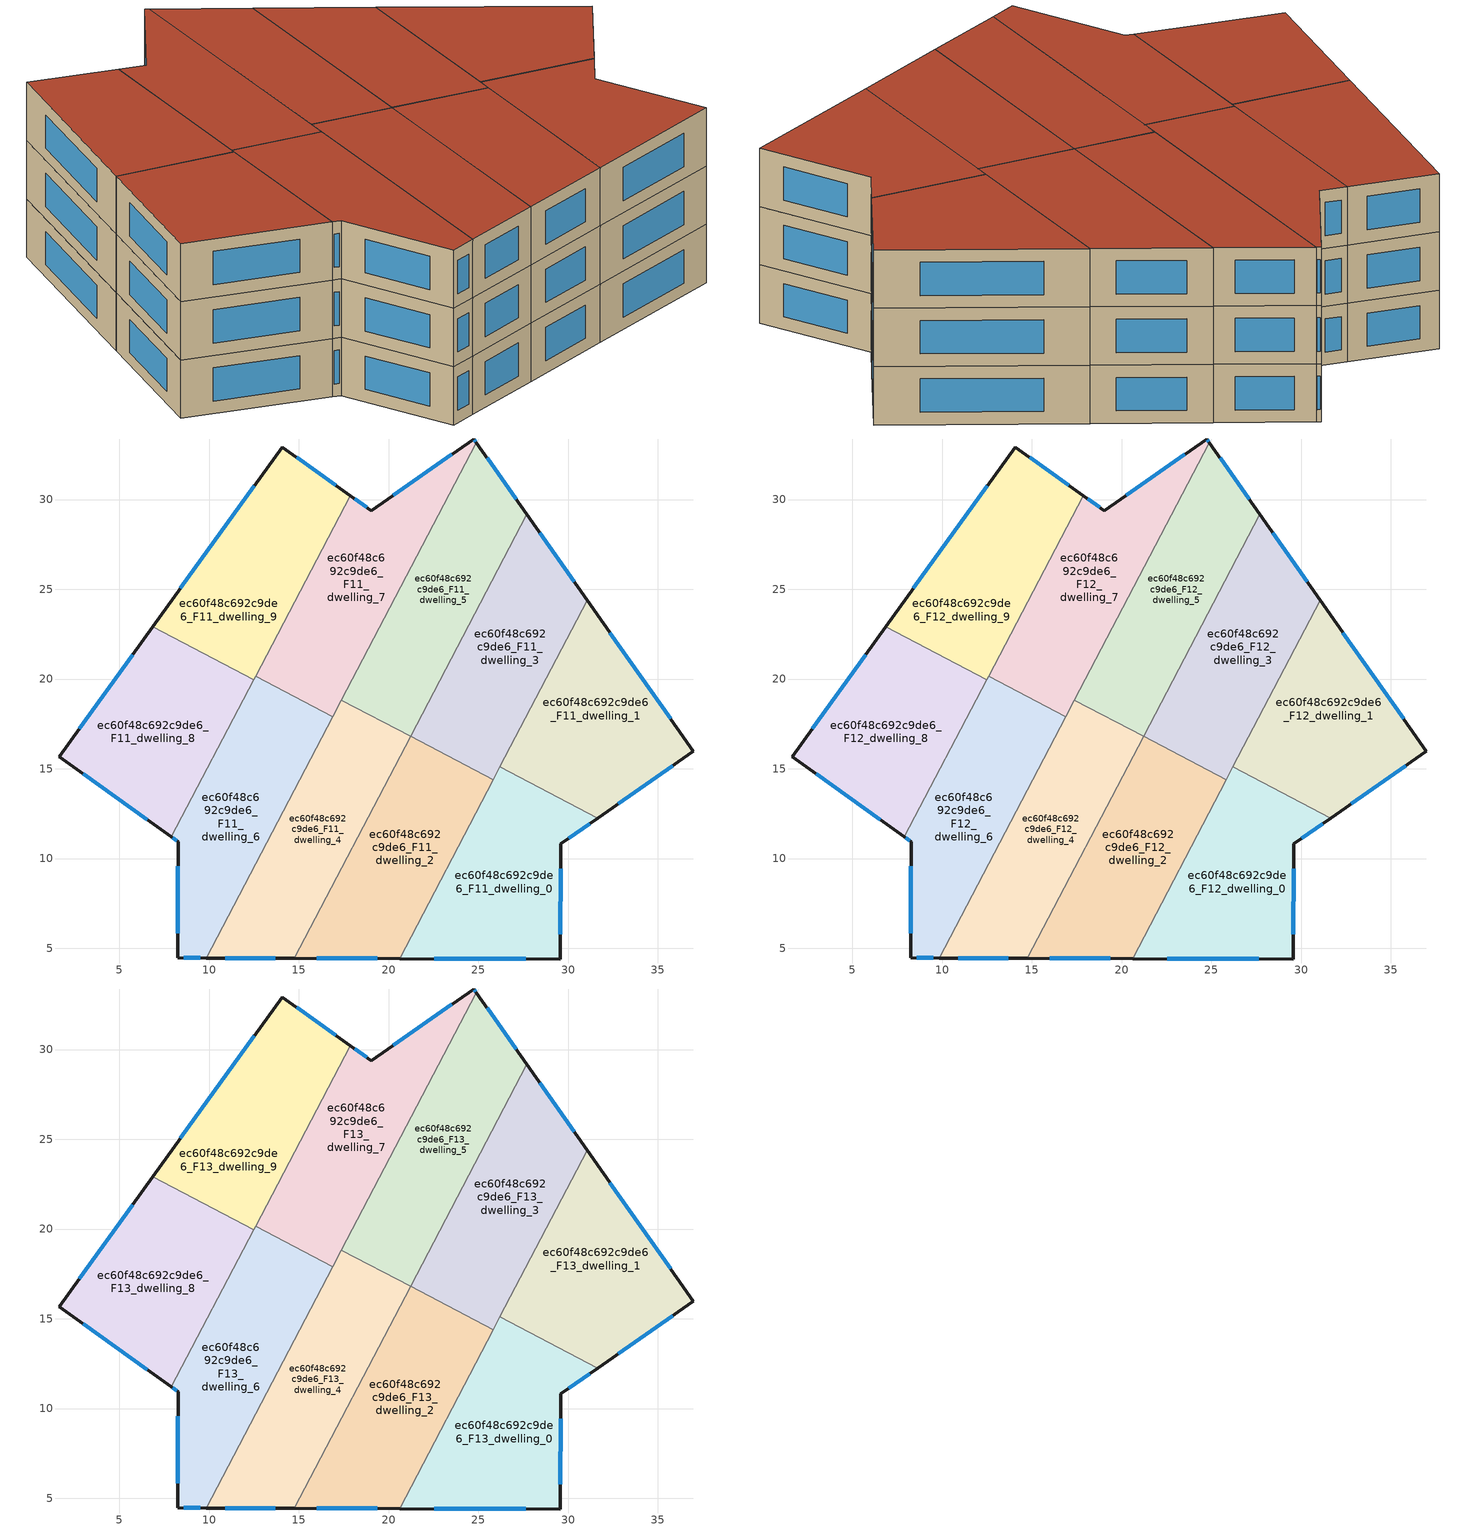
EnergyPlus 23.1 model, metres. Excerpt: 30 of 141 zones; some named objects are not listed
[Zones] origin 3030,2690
ec60f48c692c9de6_F11_dwelling_0
 floor to ec60f48c692c9de6_F10_dwelling_0 (EU_floor_Construction): 31.64,12.26 29.58,10.82 29.57,4.4 20.61,4.43 26.2,15.11 z33
 wall outside (EU_wall_Construction): 20.61,4.43 29.57,4.4 29.58,10.82 31.64,12.26 z33:36
 wall to ec60f48c692c9de6_F11_dwelling_1 (EU_wall_Construction): 31.64,12.26 26.2,15.11 z33:36
 wall to ec60f48c692c9de6_F11_dwelling_2 (EU_wall_Construction): 25.83,14.4 20.61,4.43 z33:36
 wall to ec60f48c692c9de6_F11_dwelling_3 (EU_wall_Construction): 26.2,15.1 25.83,14.4 z33:36
 window (EU_Window_Construction): 30.02,11.13 31.2,11.95 / 29.57,5.78 29.58,9.44 / 22.53,4.42 27.65,4.41 z33.64:35.36
ec60f48c692c9de6_F11_dwelling_1
 floor to ec60f48c692c9de6_F10_dwelling_1 (EU_floor_Construction): 31.06,24.39 36.98,15.98 31.64,12.26 26.2,15.11 z33
 wall outside (EU_wall_Construction): 31.64,12.26 36.98,15.98 31.06,24.39 z33:36
 wall to ec60f48c692c9de6_F11_dwelling_3 (EU_wall_Construction): 31.06,24.39 26.2,15.11 z33:36
 window (EU_Window_Construction): 35.71,17.78 32.33,22.59 / 32.79,13.05 35.84,15.18 z33.64:35.36
ec60f48c692c9de6_F11_dwelling_2
 floor to ec60f48c692c9de6_F10_dwelling_2 (EU_floor_Construction): 25.83,14.4 20.61,4.43 14.75,4.44 21.22,16.82 z33
 wall outside (EU_wall_Construction): 14.75,4.44 20.61,4.43 z33:36
 wall to ec60f48c692c9de6_F11_dwelling_3 (EU_wall_Construction): 25.83,14.4 21.22,16.82 z33:36
 wall to ec60f48c692c9de6_F11_dwelling_4 (EU_wall_Construction): 21.22,16.8 14.75,4.44 z33:36
 wall to ec60f48c692c9de6_F11_dwelling_5 (EU_wall_Construction): 21.22,16.81 21.22,16.8 z33:36
 window (EU_Window_Construction): 16,4.44 19.35,4.43 z33.64:35.36
ec60f48c692c9de6_F11_dwelling_3
 floor to ec60f48c692c9de6_F10_dwelling_3 (EU_floor_Construction): 27.7,29.17 31.06,24.39 25.83,14.4 21.22,16.82 z33
 wall outside (EU_wall_Construction): 31.06,24.39 27.7,29.17 z33:36
 wall to ec60f48c692c9de6_F11_dwelling_5 (EU_wall_Construction): 27.7,29.17 21.22,16.82 z33:36
 window (EU_Window_Construction): 30.34,25.41 28.42,28.15 z33.64:35.36
ec60f48c692c9de6_F11_dwelling_4
 floor to ec60f48c692c9de6_F10_dwelling_4 (EU_floor_Construction): 21.22,16.8 14.75,4.44 9.84,4.46 17.37,18.82 z33
 wall outside (EU_wall_Construction): 9.84,4.46 14.75,4.44 z33:36
 wall to ec60f48c692c9de6_F11_dwelling_5 (EU_wall_Construction): 21.22,16.8 17.37,18.82 z33:36
 wall to ec60f48c692c9de6_F11_dwelling_6 (EU_wall_Construction): 16.89,17.91 9.84,4.46 z33:36
 wall to ec60f48c692c9de6_F11_dwelling_7 (EU_wall_Construction): 17.37,18.82 16.89,17.91 z33:36
 window (EU_Window_Construction): 10.89,4.45 13.7,4.45 z33.64:35.36
ec60f48c692c9de6_F11_dwelling_5
 floor to ec60f48c692c9de6_F10_dwelling_5 (EU_floor_Construction): 24.88,33.17 27.7,29.17 21.22,16.8 17.37,18.82 z33
 wall outside (EU_wall_Construction): 27.7,29.17 24.88,33.17 z33:36
 wall to ec60f48c692c9de6_F11_dwelling_7 (EU_wall_Construction): 24.88,33.17 17.37,18.82 z33:36
 window (EU_Window_Construction): 27.1,30.03 25.49,32.32 z33.64:35.36
ec60f48c692c9de6_F11_dwelling_6
 floor to ec60f48c692c9de6_F10_dwelling_6 (EU_floor_Construction): 16.89,17.91 9.84,4.46 8.24,4.46 8.27,10.94 7.9,11.21 12.58,20.16 z33
 wall outside (EU_wall_Construction): 7.9,11.21 8.27,10.94 8.24,4.46 9.84,4.46 z33:36
 wall to ec60f48c692c9de6_F11_dwelling_7 (EU_wall_Construction): 16.89,17.91 12.58,20.16 z33:36
 wall to ec60f48c692c9de6_F11_dwelling_8 (EU_wall_Construction): 12.48,19.95 7.9,11.21 z33:36
 wall to ec60f48c692c9de6_F11_dwelling_9 (EU_wall_Construction): 12.58,20.16 12.48,19.95 z33:36
 window (EU_Window_Construction): 8.58,4.46 9.5,4.46 / 8.26,9.56 8.25,5.85 / 7.98,11.15 8.19,11 z33.64:35.36
ec60f48c692c9de6_F11_dwelling_7
 floor to ec60f48c692c9de6_F10_dwelling_7 (EU_floor_Construction): 24.74,33.37 24.88,33.17 16.89,17.91 12.58,20.16 17.85,30.22 19.02,29.38 z33
 wall outside (EU_wall_Construction): 24.88,33.17 24.74,33.37 19.02,29.38 17.85,30.22 z33:36
 wall to ec60f48c692c9de6_F11_dwelling_9 (EU_wall_Construction): 17.85,30.22 12.58,20.16 z33:36
 window (EU_Window_Construction): 24.85,33.22 24.77,33.33 / 18.77,29.56 18.1,30.04 / 23.52,32.52 20.25,30.24 z33.64:35.36
ec60f48c692c9de6_F11_dwelling_8
 floor to ec60f48c692c9de6_F10_dwelling_8 (EU_floor_Construction): 12.48,19.95 7.9,11.21 1.64,15.67 6.84,22.9 z33
 wall outside (EU_wall_Construction): 6.84,22.9 1.64,15.67 7.9,11.21 z33:36
 wall to ec60f48c692c9de6_F11_dwelling_9 (EU_wall_Construction): 12.48,19.95 6.84,22.9 z33:36
 window (EU_Window_Construction): 2.98,14.72 6.56,12.16 / 5.73,21.35 2.75,17.22 z33.64:35.36
ec60f48c692c9de6_F11_dwelling_9
 floor to ec60f48c692c9de6_F10_dwelling_9 (EU_floor_Construction): 17.85,30.22 12.48,19.95 6.84,22.9 14.06,32.93 z33
 wall outside (EU_wall_Construction): 17.85,30.22 14.06,32.93 6.84,22.9 z33:36
 window (EU_Window_Construction): 12.51,30.78 8.39,25.05 / 17.04,30.8 14.87,32.35 z33.64:35.36
ec60f48c692c9de6_F12_dwelling_0
 floor to ec60f48c692c9de6_F11_dwelling_0 (EU_floor_Construction): 31.64,12.26 29.58,10.82 29.57,4.4 20.61,4.43 26.2,15.11 z36
 wall outside (EU_wall_Construction): 20.61,4.43 29.57,4.4 29.58,10.82 31.64,12.26 z36:39
 wall to ec60f48c692c9de6_F12_dwelling_1 (EU_wall_Construction): 31.64,12.26 26.2,15.11 z36:39
 wall to ec60f48c692c9de6_F12_dwelling_2 (EU_wall_Construction): 25.83,14.4 20.61,4.43 z36:39
 wall to ec60f48c692c9de6_F12_dwelling_3 (EU_wall_Construction): 26.2,15.1 25.83,14.4 z36:39
 window (EU_Window_Construction): 30.02,11.13 31.2,11.95 / 29.57,5.78 29.58,9.44 / 22.53,4.42 27.65,4.41 z36.64:38.36
ec60f48c692c9de6_F12_dwelling_1
 floor to ec60f48c692c9de6_F11_dwelling_1 (EU_floor_Construction): 31.06,24.39 36.98,15.98 31.64,12.26 26.2,15.11 z36
 wall outside (EU_wall_Construction): 31.64,12.26 36.98,15.98 31.06,24.39 z36:39
 wall to ec60f48c692c9de6_F12_dwelling_3 (EU_wall_Construction): 31.06,24.39 26.2,15.11 z36:39
 window (EU_Window_Construction): 35.71,17.78 32.33,22.59 / 32.79,13.05 35.84,15.18 z36.64:38.36
ec60f48c692c9de6_F12_dwelling_2
 floor to ec60f48c692c9de6_F11_dwelling_2 (EU_floor_Construction): 25.83,14.4 20.61,4.43 14.75,4.44 21.22,16.82 z36
 wall outside (EU_wall_Construction): 14.75,4.44 20.61,4.43 z36:39
 wall to ec60f48c692c9de6_F12_dwelling_3 (EU_wall_Construction): 25.83,14.4 21.22,16.82 z36:39
 wall to ec60f48c692c9de6_F12_dwelling_4 (EU_wall_Construction): 21.22,16.8 14.75,4.44 z36:39
 wall to ec60f48c692c9de6_F12_dwelling_5 (EU_wall_Construction): 21.22,16.81 21.22,16.8 z36:39
 window (EU_Window_Construction): 16,4.44 19.35,4.43 z36.64:38.36
ec60f48c692c9de6_F12_dwelling_3
 floor to ec60f48c692c9de6_F11_dwelling_3 (EU_floor_Construction): 27.7,29.17 31.06,24.39 25.83,14.4 21.22,16.82 z36
 wall outside (EU_wall_Construction): 31.06,24.39 27.7,29.17 z36:39
 wall to ec60f48c692c9de6_F12_dwelling_5 (EU_wall_Construction): 27.7,29.17 21.22,16.82 z36:39
 window (EU_Window_Construction): 30.34,25.41 28.42,28.15 z36.64:38.36
ec60f48c692c9de6_F12_dwelling_4
 floor to ec60f48c692c9de6_F11_dwelling_4 (EU_floor_Construction): 21.22,16.8 14.75,4.44 9.84,4.46 17.37,18.82 z36
 wall outside (EU_wall_Construction): 9.84,4.46 14.75,4.44 z36:39
 wall to ec60f48c692c9de6_F12_dwelling_5 (EU_wall_Construction): 21.22,16.8 17.37,18.82 z36:39
 wall to ec60f48c692c9de6_F12_dwelling_6 (EU_wall_Construction): 16.89,17.91 9.84,4.46 z36:39
 wall to ec60f48c692c9de6_F12_dwelling_7 (EU_wall_Construction): 17.37,18.82 16.89,17.91 z36:39
 window (EU_Window_Construction): 10.89,4.45 13.7,4.45 z36.64:38.36
ec60f48c692c9de6_F12_dwelling_5
 floor to ec60f48c692c9de6_F11_dwelling_5 (EU_floor_Construction): 24.88,33.17 27.7,29.17 21.22,16.8 17.37,18.82 z36
 wall outside (EU_wall_Construction): 27.7,29.17 24.88,33.17 z36:39
 wall to ec60f48c692c9de6_F12_dwelling_7 (EU_wall_Construction): 24.88,33.17 17.37,18.82 z36:39
 window (EU_Window_Construction): 27.1,30.03 25.49,32.32 z36.64:38.36
ec60f48c692c9de6_F12_dwelling_6
 floor to ec60f48c692c9de6_F11_dwelling_6 (EU_floor_Construction): 16.89,17.91 9.84,4.46 8.24,4.46 8.27,10.94 7.9,11.21 12.58,20.16 z36
 wall outside (EU_wall_Construction): 7.9,11.21 8.27,10.94 8.24,4.46 9.84,4.46 z36:39
 wall to ec60f48c692c9de6_F12_dwelling_7 (EU_wall_Construction): 16.89,17.91 12.58,20.16 z36:39
 wall to ec60f48c692c9de6_F12_dwelling_8 (EU_wall_Construction): 12.48,19.95 7.9,11.21 z36:39
 wall to ec60f48c692c9de6_F12_dwelling_9 (EU_wall_Construction): 12.58,20.16 12.48,19.95 z36:39
 window (EU_Window_Construction): 8.58,4.46 9.5,4.46 / 8.26,9.56 8.25,5.85 / 7.98,11.15 8.19,11 z36.64:38.36
ec60f48c692c9de6_F12_dwelling_7
 floor to ec60f48c692c9de6_F11_dwelling_7 (EU_floor_Construction): 24.74,33.37 24.88,33.17 16.89,17.91 12.58,20.16 17.85,30.22 19.02,29.38 z36
 wall outside (EU_wall_Construction): 24.88,33.17 24.74,33.37 19.02,29.38 17.85,30.22 z36:39
 wall to ec60f48c692c9de6_F12_dwelling_9 (EU_wall_Construction): 17.85,30.22 12.58,20.16 z36:39
 window (EU_Window_Construction): 24.85,33.22 24.77,33.33 / 18.77,29.56 18.1,30.04 / 23.52,32.52 20.25,30.24 z36.64:38.36
ec60f48c692c9de6_F12_dwelling_8
 floor to ec60f48c692c9de6_F11_dwelling_8 (EU_floor_Construction): 12.48,19.95 7.9,11.21 1.64,15.67 6.84,22.9 z36
 wall outside (EU_wall_Construction): 6.84,22.9 1.64,15.67 7.9,11.21 z36:39
 wall to ec60f48c692c9de6_F12_dwelling_9 (EU_wall_Construction): 12.48,19.95 6.84,22.9 z36:39
 window (EU_Window_Construction): 2.98,14.72 6.56,12.16 / 5.73,21.35 2.75,17.22 z36.64:38.36
ec60f48c692c9de6_F12_dwelling_9
 floor to ec60f48c692c9de6_F11_dwelling_9 (EU_floor_Construction): 17.85,30.22 12.48,19.95 6.84,22.9 14.06,32.93 z36
 wall outside (EU_wall_Construction): 17.85,30.22 14.06,32.93 6.84,22.9 z36:39
 window (EU_Window_Construction): 12.51,30.78 8.39,25.05 / 17.04,30.8 14.87,32.35 z36.64:38.36
ec60f48c692c9de6_F13_dwelling_0
 floor to ec60f48c692c9de6_F12_dwelling_0 (EU_floor_Construction): 31.64,12.26 29.58,10.82 29.57,4.4 20.61,4.43 26.2,15.11 z39
 wall outside (EU_wall_Construction): 20.61,4.43 29.57,4.4 29.58,10.82 31.64,12.26 z39:42
 wall to ec60f48c692c9de6_F13_dwelling_1 (EU_wall_Construction): 31.64,12.26 26.2,15.11 z39:42
 wall to ec60f48c692c9de6_F13_dwelling_2 (EU_wall_Construction): 25.83,14.4 20.61,4.43 z39:42
 wall to ec60f48c692c9de6_F13_dwelling_3 (EU_wall_Construction): 26.2,15.1 25.83,14.4 z39:42
 window (EU_Window_Construction): 30.02,11.13 31.2,11.95 / 29.57,5.78 29.58,9.44 / 22.53,4.42 27.65,4.41 z39.64:41.36
 roof outside (EU_roof_Construction): 29.57,4.4 29.58,10.82 31.64,12.26 26.2,15.11 20.61,4.43 z42
ec60f48c692c9de6_F13_dwelling_1
 floor to ec60f48c692c9de6_F12_dwelling_1 (EU_floor_Construction): 31.06,24.39 36.98,15.98 31.64,12.26 26.2,15.11 z39
 wall outside (EU_wall_Construction): 31.64,12.26 36.98,15.98 31.06,24.39 z39:42
 wall to ec60f48c692c9de6_F13_dwelling_3 (EU_wall_Construction): 31.06,24.39 26.2,15.11 z39:42
 window (EU_Window_Construction): 35.71,17.78 32.33,22.59 / 32.79,13.05 35.84,15.18 z39.64:41.36
 roof outside (EU_roof_Construction): 36.98,15.98 31.06,24.39 26.2,15.11 31.64,12.26 z42
ec60f48c692c9de6_F13_dwelling_2
 floor to ec60f48c692c9de6_F12_dwelling_2 (EU_floor_Construction): 25.83,14.4 20.61,4.43 14.75,4.44 21.22,16.82 z39
 wall outside (EU_wall_Construction): 14.75,4.44 20.61,4.43 z39:42
 wall to ec60f48c692c9de6_F13_dwelling_3 (EU_wall_Construction): 25.83,14.4 21.22,16.82 z39:42
 wall to ec60f48c692c9de6_F13_dwelling_4 (EU_wall_Construction): 21.22,16.8 14.75,4.44 z39:42
 wall to ec60f48c692c9de6_F13_dwelling_5 (EU_wall_Construction): 21.22,16.81 21.22,16.8 z39:42
 window (EU_Window_Construction): 16,4.44 19.35,4.43 z39.64:41.36
 roof outside (EU_roof_Construction): 20.61,4.43 25.83,14.4 21.22,16.82 14.75,4.44 z42
ec60f48c692c9de6_F13_dwelling_3
 floor to ec60f48c692c9de6_F12_dwelling_3 (EU_floor_Construction): 27.7,29.17 31.06,24.39 25.83,14.4 21.22,16.82 z39
 wall outside (EU_wall_Construction): 31.06,24.39 27.7,29.17 z39:42
 wall to ec60f48c692c9de6_F13_dwelling_5 (EU_wall_Construction): 27.7,29.17 21.22,16.82 z39:42
 window (EU_Window_Construction): 30.34,25.41 28.42,28.15 z39.64:41.36
 roof outside (EU_roof_Construction): 25.83,14.4 31.06,24.39 27.7,29.17 21.22,16.82 z42
ec60f48c692c9de6_F13_dwelling_4
 floor to ec60f48c692c9de6_F12_dwelling_4 (EU_floor_Construction): 21.22,16.8 14.75,4.44 9.84,4.46 17.37,18.82 z39
 wall outside (EU_wall_Construction): 9.84,4.46 14.75,4.44 z39:42
 wall to ec60f48c692c9de6_F13_dwelling_5 (EU_wall_Construction): 21.22,16.8 17.37,18.82 z39:42
 wall to ec60f48c692c9de6_F13_dwelling_6 (EU_wall_Construction): 16.89,17.91 9.84,4.46 z39:42
 wall to ec60f48c692c9de6_F13_dwelling_7 (EU_wall_Construction): 17.37,18.82 16.89,17.91 z39:42
 window (EU_Window_Construction): 10.89,4.45 13.7,4.45 z39.64:41.36
 roof outside (EU_roof_Construction): 14.75,4.44 21.22,16.8 17.37,18.82 9.84,4.46 z42
ec60f48c692c9de6_F13_dwelling_5
 floor to ec60f48c692c9de6_F12_dwelling_5 (EU_floor_Construction): 24.88,33.17 27.7,29.17 21.22,16.8 17.37,18.82 z39
 wall outside (EU_wall_Construction): 27.7,29.17 24.88,33.17 z39:42
 wall to ec60f48c692c9de6_F13_dwelling_7 (EU_wall_Construction): 24.88,33.17 17.37,18.82 z39:42
 window (EU_Window_Construction): 27.1,30.03 25.49,32.32 z39.64:41.36
 roof outside (EU_roof_Construction): 21.22,16.8 27.7,29.17 24.88,33.17 17.37,18.82 z42
ec60f48c692c9de6_F13_dwelling_6
 floor to ec60f48c692c9de6_F12_dwelling_6 (EU_floor_Construction): 16.89,17.91 9.84,4.46 8.24,4.46 8.27,10.94 7.9,11.21 12.58,20.16 z39
 wall outside (EU_wall_Construction): 7.9,11.21 8.27,10.94 8.24,4.46 9.84,4.46 z39:42
 wall to ec60f48c692c9de6_F13_dwelling_7 (EU_wall_Construction): 16.89,17.91 12.58,20.16 z39:42
 wall to ec60f48c692c9de6_F13_dwelling_8 (EU_wall_Construction): 12.48,19.95 7.9,11.21 z39:42
 wall to ec60f48c692c9de6_F13_dwelling_9 (EU_wall_Construction): 12.58,20.16 12.48,19.95 z39:42
 window (EU_Window_Construction): 8.58,4.46 9.5,4.46 / 8.26,9.56 8.25,5.85 / 7.98,11.15 8.19,11 z39.64:41.36
 roof outside (EU_roof_Construction): 9.84,4.46 16.89,17.91 12.58,20.16 7.9,11.21 8.27,10.94 8.24,4.46 z42
ec60f48c692c9de6_F13_dwelling_7
 floor to ec60f48c692c9de6_F12_dwelling_7 (EU_floor_Construction): 24.74,33.37 24.88,33.17 16.89,17.91 12.58,20.16 17.85,30.22 19.02,29.38 z39
 wall outside (EU_wall_Construction): 24.88,33.17 24.74,33.37 19.02,29.38 17.85,30.22 z39:42
 wall to ec60f48c692c9de6_F13_dwelling_9 (EU_wall_Construction): 17.85,30.22 12.58,20.16 z39:42
 window (EU_Window_Construction): 24.85,33.22 24.77,33.33 / 18.77,29.56 18.1,30.04 / 23.52,32.52 20.25,30.24 z39.64:41.36
 roof outside (EU_roof_Construction): 16.89,17.91 24.88,33.17 24.74,33.37 19.02,29.38 17.85,30.22 12.58,20.16 z42
ec60f48c692c9de6_F13_dwelling_8
 floor to ec60f48c692c9de6_F12_dwelling_8 (EU_floor_Construction): 12.48,19.95 7.9,11.21 1.64,15.67 6.84,22.9 z39
 wall outside (EU_wall_Construction): 6.84,22.9 1.64,15.67 7.9,11.21 z39:42
 wall to ec60f48c692c9de6_F13_dwelling_9 (EU_wall_Construction): 12.48,19.95 6.84,22.9 z39:42
 window (EU_Window_Construction): 2.98,14.72 6.56,12.16 / 5.73,21.35 2.75,17.22 z39.64:41.36
 roof outside (EU_roof_Construction): 7.9,11.21 12.48,19.95 6.84,22.9 1.64,15.67 z42
ec60f48c692c9de6_F13_dwelling_9
 floor to ec60f48c692c9de6_F12_dwelling_9 (EU_floor_Construction): 17.85,30.22 12.48,19.95 6.84,22.9 14.06,32.93 z39
 wall outside (EU_wall_Construction): 17.85,30.22 14.06,32.93 6.84,22.9 z39:42
 window (EU_Window_Construction): 12.51,30.78 8.39,25.05 / 17.04,30.8 14.87,32.35 z39.64:41.36
 roof outside (EU_roof_Construction): 12.48,19.95 17.85,30.22 14.06,32.93 6.84,22.9 z42
[Building]
EU S2 Campaign: North Axis=0; Terrain=City; Solar Distribution=FullExterior
[Site:Location]
Yerevan-Zvartnots.Intl.AP: Latitude=40.15; Longitude=44.383; Time Zone=4; Elevation=854
[SizingPeriod:WeatherFileDays]
AnnualSizingPeriod: Begin Month=1; Begin Day of Month=1; End Month=12; End Day of Month=31; Day of Week for Start Day=Monday; Use Weather File Daylight Saving Period=No; Use Weather File Rain and Snow Indicators=No
[MATERIAL]
EU_InternalMass_Material: Roughness=MediumRough; Thickness=0.1; Conductivity=1; Density=1800; Specific Heat=900; Thermal Absorptance=0.9; Solar Absorptance=0.7; Visible Absorptance=0.7
[MATERIAL:NOMASS] Roughness=MediumRough; Thermal Absorptance=0.9; Solar Absorptance=0.7; Visible Absorptance=0.7
Name | Thermal Resistance
EU_wall_NoMass | 1.05043
EU_roof_NoMass | 1.45357
EU_floor_NoMass | 0.478065
[WINDOWMATERIAL:SIMPLEGLAZINGSYSTEM]
EU_Window_SimpleGlazing: UFactor=2.5566; Solar Heat Gain Coefficient=0.75; Visible Transmittance=0.75
[CONSTRUCTION]
EU_wall_Construction: EU_wall_NoMass
EU_roof_Construction: EU_roof_NoMass
EU_floor_Construction: EU_floor_NoMass
EU_Window_Construction: EU_Window_SimpleGlazing
EU_InternalMass_Construction: EU_InternalMass_Material
[ZONE] Type=1; Multiplier=1; Ceiling Height=autocalculate; Floor Area=autocalculate; Part of Total Floor Area=Yes
Name | Volume
ec60f48c692c9de6_F11_dwelling_0; ec60f48c692c9de6_F12_dwelling_0; ec60f48c692c9de6_F13_dwelling_0 | 196.831
ec60f48c692c9de6_F11_dwelling_1; ec60f48c692c9de6_F12_dwelling_1; ec60f48c692c9de6_F13_dwelling_1 | 196.843
ec60f48c692c9de6_F11_dwelling_2; ec60f48c692c9de6_F12_dwelling_2; ec60f48c692c9de6_F13_dwelling_2 | 196.852
ec60f48c692c9de6_F11_dwelling_3; ec60f48c692c9de6_F12_dwelling_3; ec60f48c692c9de6_F13_dwelling_3 | 196.841
ec60f48c692c9de6_F11_dwelling_4; ec60f48c692c9de6_F12_dwelling_4; ec60f48c692c9de6_F13_dwelling_4 | 196.81
ec60f48c692c9de6_F11_dwelling_5; ec60f48c692c9de6_F12_dwelling_5; ec60f48c692c9de6_F13_dwelling_5 | 196.823
ec60f48c692c9de6_F11_dwelling_6; ec60f48c692c9de6_F12_dwelling_6; ec60f48c692c9de6_F13_dwelling_6 | 196.837
ec60f48c692c9de6_F11_dwelling_7; ec60f48c692c9de6_F12_dwelling_7; ec60f48c692c9de6_F13_dwelling_7 | 196.833
ec60f48c692c9de6_F11_dwelling_8; ec60f48c692c9de6_F12_dwelling_8; ec60f48c692c9de6_F13_dwelling_8 | 196.825
ec60f48c692c9de6_F11_dwelling_9; ec60f48c692c9de6_F12_dwelling_9; ec60f48c692c9de6_F13_dwelling_9 | 196.819
[INTERNALMASS] Construction=EU_InternalMass_Construction
Name | Zone or ZoneList | Surface Area
ec60f48c692c9de6_F11_dwelling_0_EU_InternalMass | ec60f48c692c9de6_F11_dwelling_0 | 65.6105
ec60f48c692c9de6_F11_dwelling_1_EU_InternalMass | ec60f48c692c9de6_F11_dwelling_1 | 65.6144
ec60f48c692c9de6_F11_dwelling_2_EU_InternalMass | ec60f48c692c9de6_F11_dwelling_2 | 65.6173
ec60f48c692c9de6_F11_dwelling_3_EU_InternalMass | ec60f48c692c9de6_F11_dwelling_3 | 65.6137
ec60f48c692c9de6_F11_dwelling_4_EU_InternalMass | ec60f48c692c9de6_F11_dwelling_4 | 65.6031
ec60f48c692c9de6_F11_dwelling_5_EU_InternalMass | ec60f48c692c9de6_F11_dwelling_5 | 65.6077
ec60f48c692c9de6_F11_dwelling_6_EU_InternalMass | ec60f48c692c9de6_F11_dwelling_6 | 65.6122
ec60f48c692c9de6_F11_dwelling_7_EU_InternalMass | ec60f48c692c9de6_F11_dwelling_7 | 65.6111
ec60f48c692c9de6_F11_dwelling_8_EU_InternalMass | ec60f48c692c9de6_F11_dwelling_8 | 65.6083
ec60f48c692c9de6_F11_dwelling_9_EU_InternalMass | ec60f48c692c9de6_F11_dwelling_9 | 65.6063
ec60f48c692c9de6_F12_dwelling_0_EU_InternalMass | ec60f48c692c9de6_F12_dwelling_0 | 65.6105
ec60f48c692c9de6_F12_dwelling_1_EU_InternalMass | ec60f48c692c9de6_F12_dwelling_1 | 65.6144
ec60f48c692c9de6_F12_dwelling_2_EU_InternalMass | ec60f48c692c9de6_F12_dwelling_2 | 65.6173
ec60f48c692c9de6_F12_dwelling_3_EU_InternalMass | ec60f48c692c9de6_F12_dwelling_3 | 65.6137
ec60f48c692c9de6_F12_dwelling_4_EU_InternalMass | ec60f48c692c9de6_F12_dwelling_4 | 65.6031
ec60f48c692c9de6_F12_dwelling_5_EU_InternalMass | ec60f48c692c9de6_F12_dwelling_5 | 65.6077
ec60f48c692c9de6_F12_dwelling_6_EU_InternalMass | ec60f48c692c9de6_F12_dwelling_6 | 65.6122
ec60f48c692c9de6_F12_dwelling_7_EU_InternalMass | ec60f48c692c9de6_F12_dwelling_7 | 65.6111
ec60f48c692c9de6_F12_dwelling_8_EU_InternalMass | ec60f48c692c9de6_F12_dwelling_8 | 65.6083
ec60f48c692c9de6_F12_dwelling_9_EU_InternalMass | ec60f48c692c9de6_F12_dwelling_9 | 65.6063
ec60f48c692c9de6_F13_dwelling_0_EU_InternalMass | ec60f48c692c9de6_F13_dwelling_0 | 65.6105
ec60f48c692c9de6_F13_dwelling_1_EU_InternalMass | ec60f48c692c9de6_F13_dwelling_1 | 65.6144
ec60f48c692c9de6_F13_dwelling_2_EU_InternalMass | ec60f48c692c9de6_F13_dwelling_2 | 65.6173
ec60f48c692c9de6_F13_dwelling_3_EU_InternalMass | ec60f48c692c9de6_F13_dwelling_3 | 65.6137
ec60f48c692c9de6_F13_dwelling_4_EU_InternalMass | ec60f48c692c9de6_F13_dwelling_4 | 65.6031
ec60f48c692c9de6_F13_dwelling_5_EU_InternalMass | ec60f48c692c9de6_F13_dwelling_5 | 65.6077
ec60f48c692c9de6_F13_dwelling_6_EU_InternalMass | ec60f48c692c9de6_F13_dwelling_6 | 65.6122
ec60f48c692c9de6_F13_dwelling_7_EU_InternalMass | ec60f48c692c9de6_F13_dwelling_7 | 65.6111
ec60f48c692c9de6_F13_dwelling_8_EU_InternalMass | ec60f48c692c9de6_F13_dwelling_8 | 65.6083
ec60f48c692c9de6_F13_dwelling_9_EU_InternalMass | ec60f48c692c9de6_F13_dwelling_9 | 65.6063
[OTHEREQUIPMENT] Fuel Type=Electricity; Design Level Calculation Method=Watts/Area; Power per Zone Floor Area=1; Fraction Latent=0; Fraction Radiant=0; Fraction Lost=0; Carbon Dioxide Generation Rate=0; EndUse Subcategory=EU_Step8_InternalGains
Name | Zone or ZoneList or Space or SpaceList | Schedule
EU_Step8_InternalGain_ec60f48c692c9de6_F11_dwelling_0_f000 | ec60f48c692c9de6_F11_dwelling_0 | EU_Step8_GainSchedule_ec60f48c692c9de6_F11_dwelling_0_f000
EU_Step8_InternalGain_ec60f48c692c9de6_F11_dwelling_1_f000 | ec60f48c692c9de6_F11_dwelling_1 | EU_Step8_GainSchedule_ec60f48c692c9de6_F11_dwelling_1_f000
EU_Step8_InternalGain_ec60f48c692c9de6_F11_dwelling_2_f000 | ec60f48c692c9de6_F11_dwelling_2 | EU_Step8_GainSchedule_ec60f48c692c9de6_F11_dwelling_2_f000
EU_Step8_InternalGain_ec60f48c692c9de6_F11_dwelling_3_f000 | ec60f48c692c9de6_F11_dwelling_3 | EU_Step8_GainSchedule_ec60f48c692c9de6_F11_dwelling_3_f000
EU_Step8_InternalGain_ec60f48c692c9de6_F11_dwelling_4_f000 | ec60f48c692c9de6_F11_dwelling_4 | EU_Step8_GainSchedule_ec60f48c692c9de6_F11_dwelling_4_f000
EU_Step8_InternalGain_ec60f48c692c9de6_F11_dwelling_5_f000 | ec60f48c692c9de6_F11_dwelling_5 | EU_Step8_GainSchedule_ec60f48c692c9de6_F11_dwelling_5_f000
EU_Step8_InternalGain_ec60f48c692c9de6_F11_dwelling_6_f000 | ec60f48c692c9de6_F11_dwelling_6 | EU_Step8_GainSchedule_ec60f48c692c9de6_F11_dwelling_6_f000
EU_Step8_InternalGain_ec60f48c692c9de6_F11_dwelling_7_f000 | ec60f48c692c9de6_F11_dwelling_7 | EU_Step8_GainSchedule_ec60f48c692c9de6_F11_dwelling_7_f000
EU_Step8_InternalGain_ec60f48c692c9de6_F11_dwelling_8_f000 | ec60f48c692c9de6_F11_dwelling_8 | EU_Step8_GainSchedule_ec60f48c692c9de6_F11_dwelling_8_f000
EU_Step8_InternalGain_ec60f48c692c9de6_F11_dwelling_9_f000 | ec60f48c692c9de6_F11_dwelling_9 | EU_Step8_GainSchedule_ec60f48c692c9de6_F11_dwelling_9_f000
EU_Step8_InternalGain_ec60f48c692c9de6_F12_dwelling_0_f000 | ec60f48c692c9de6_F12_dwelling_0 | EU_Step8_GainSchedule_ec60f48c692c9de6_F12_dwelling_0_f000
EU_Step8_InternalGain_ec60f48c692c9de6_F12_dwelling_1_f000 | ec60f48c692c9de6_F12_dwelling_1 | EU_Step8_GainSchedule_ec60f48c692c9de6_F12_dwelling_1_f000
EU_Step8_InternalGain_ec60f48c692c9de6_F12_dwelling_2_f000 | ec60f48c692c9de6_F12_dwelling_2 | EU_Step8_GainSchedule_ec60f48c692c9de6_F12_dwelling_2_f000
EU_Step8_InternalGain_ec60f48c692c9de6_F12_dwelling_3_f000 | ec60f48c692c9de6_F12_dwelling_3 | EU_Step8_GainSchedule_ec60f48c692c9de6_F12_dwelling_3_f000
EU_Step8_InternalGain_ec60f48c692c9de6_F12_dwelling_4_f000 | ec60f48c692c9de6_F12_dwelling_4 | EU_Step8_GainSchedule_ec60f48c692c9de6_F12_dwelling_4_f000
EU_Step8_InternalGain_ec60f48c692c9de6_F12_dwelling_5_f000 | ec60f48c692c9de6_F12_dwelling_5 | EU_Step8_GainSchedule_ec60f48c692c9de6_F12_dwelling_5_f000
EU_Step8_InternalGain_ec60f48c692c9de6_F12_dwelling_6_f000 | ec60f48c692c9de6_F12_dwelling_6 | EU_Step8_GainSchedule_ec60f48c692c9de6_F12_dwelling_6_f000
EU_Step8_InternalGain_ec60f48c692c9de6_F12_dwelling_7_f000 | ec60f48c692c9de6_F12_dwelling_7 | EU_Step8_GainSchedule_ec60f48c692c9de6_F12_dwelling_7_f000
EU_Step8_InternalGain_ec60f48c692c9de6_F12_dwelling_8_f000 | ec60f48c692c9de6_F12_dwelling_8 | EU_Step8_GainSchedule_ec60f48c692c9de6_F12_dwelling_8_f000
EU_Step8_InternalGain_ec60f48c692c9de6_F12_dwelling_9_f000 | ec60f48c692c9de6_F12_dwelling_9 | EU_Step8_GainSchedule_ec60f48c692c9de6_F12_dwelling_9_f000
EU_Step8_InternalGain_ec60f48c692c9de6_F13_dwelling_0_f000 | ec60f48c692c9de6_F13_dwelling_0 | EU_Step8_GainSchedule_ec60f48c692c9de6_F13_dwelling_0_f000
EU_Step8_InternalGain_ec60f48c692c9de6_F13_dwelling_1_f000 | ec60f48c692c9de6_F13_dwelling_1 | EU_Step8_GainSchedule_ec60f48c692c9de6_F13_dwelling_1_f000
EU_Step8_InternalGain_ec60f48c692c9de6_F13_dwelling_2_f000 | ec60f48c692c9de6_F13_dwelling_2 | EU_Step8_GainSchedule_ec60f48c692c9de6_F13_dwelling_2_f000
EU_Step8_InternalGain_ec60f48c692c9de6_F13_dwelling_3_f000 | ec60f48c692c9de6_F13_dwelling_3 | EU_Step8_GainSchedule_ec60f48c692c9de6_F13_dwelling_3_f000
EU_Step8_InternalGain_ec60f48c692c9de6_F13_dwelling_4_f000 | ec60f48c692c9de6_F13_dwelling_4 | EU_Step8_GainSchedule_ec60f48c692c9de6_F13_dwelling_4_f000
EU_Step8_InternalGain_ec60f48c692c9de6_F13_dwelling_5_f000 | ec60f48c692c9de6_F13_dwelling_5 | EU_Step8_GainSchedule_ec60f48c692c9de6_F13_dwelling_5_f000
EU_Step8_InternalGain_ec60f48c692c9de6_F13_dwelling_6_f000 | ec60f48c692c9de6_F13_dwelling_6 | EU_Step8_GainSchedule_ec60f48c692c9de6_F13_dwelling_6_f000
EU_Step8_InternalGain_ec60f48c692c9de6_F13_dwelling_7_f000 | ec60f48c692c9de6_F13_dwelling_7 | EU_Step8_GainSchedule_ec60f48c692c9de6_F13_dwelling_7_f000
EU_Step8_InternalGain_ec60f48c692c9de6_F13_dwelling_8_f000 | ec60f48c692c9de6_F13_dwelling_8 | EU_Step8_GainSchedule_ec60f48c692c9de6_F13_dwelling_8_f000
EU_Step8_InternalGain_ec60f48c692c9de6_F13_dwelling_9_f000 | ec60f48c692c9de6_F13_dwelling_9 | EU_Step8_GainSchedule_ec60f48c692c9de6_F13_dwelling_9_f000
[ZONEVENTILATION:DESIGNFLOWRATE] Schedule=EU_AlwaysOn; Design Flow Rate Calculation Method=AirChanges/Hour; Air Changes per Hour=0.557805; Ventilation Type=Natural; Fan Pressure Rise=0; Fan Total Efficiency=1; Constant Term Coefficient=1; Temperature Term Coefficient=0; Velocity Term Coefficient=0; Velocity Squared Term Coefficient=0; Minimum Indoor Temperature=-100; Maximum Indoor Temperature=100; Delta Temperature=-100; Minimum Outdoor Temperature=-100; Maximum Outdoor Temperature=100; Maximum Wind Speed=40
Name | Zone or ZoneList or Space or SpaceList
EU_ConstantAir_ec60f48c692c9de6_F11_dwelling_0 | ec60f48c692c9de6_F11_dwelling_0
EU_ConstantAir_ec60f48c692c9de6_F11_dwelling_1 | ec60f48c692c9de6_F11_dwelling_1
EU_ConstantAir_ec60f48c692c9de6_F11_dwelling_2 | ec60f48c692c9de6_F11_dwelling_2
EU_ConstantAir_ec60f48c692c9de6_F11_dwelling_3 | ec60f48c692c9de6_F11_dwelling_3
EU_ConstantAir_ec60f48c692c9de6_F11_dwelling_4 | ec60f48c692c9de6_F11_dwelling_4
EU_ConstantAir_ec60f48c692c9de6_F11_dwelling_5 | ec60f48c692c9de6_F11_dwelling_5
EU_ConstantAir_ec60f48c692c9de6_F11_dwelling_6 | ec60f48c692c9de6_F11_dwelling_6
EU_ConstantAir_ec60f48c692c9de6_F11_dwelling_7 | ec60f48c692c9de6_F11_dwelling_7
EU_ConstantAir_ec60f48c692c9de6_F11_dwelling_8 | ec60f48c692c9de6_F11_dwelling_8
EU_ConstantAir_ec60f48c692c9de6_F11_dwelling_9 | ec60f48c692c9de6_F11_dwelling_9
EU_ConstantAir_ec60f48c692c9de6_F12_dwelling_0 | ec60f48c692c9de6_F12_dwelling_0
EU_ConstantAir_ec60f48c692c9de6_F12_dwelling_1 | ec60f48c692c9de6_F12_dwelling_1
EU_ConstantAir_ec60f48c692c9de6_F12_dwelling_2 | ec60f48c692c9de6_F12_dwelling_2
EU_ConstantAir_ec60f48c692c9de6_F12_dwelling_3 | ec60f48c692c9de6_F12_dwelling_3
EU_ConstantAir_ec60f48c692c9de6_F12_dwelling_4 | ec60f48c692c9de6_F12_dwelling_4
EU_ConstantAir_ec60f48c692c9de6_F12_dwelling_5 | ec60f48c692c9de6_F12_dwelling_5
EU_ConstantAir_ec60f48c692c9de6_F12_dwelling_6 | ec60f48c692c9de6_F12_dwelling_6
EU_ConstantAir_ec60f48c692c9de6_F12_dwelling_7 | ec60f48c692c9de6_F12_dwelling_7
EU_ConstantAir_ec60f48c692c9de6_F12_dwelling_8 | ec60f48c692c9de6_F12_dwelling_8
EU_ConstantAir_ec60f48c692c9de6_F12_dwelling_9 | ec60f48c692c9de6_F12_dwelling_9
EU_ConstantAir_ec60f48c692c9de6_F13_dwelling_0 | ec60f48c692c9de6_F13_dwelling_0
EU_ConstantAir_ec60f48c692c9de6_F13_dwelling_1 | ec60f48c692c9de6_F13_dwelling_1
EU_ConstantAir_ec60f48c692c9de6_F13_dwelling_2 | ec60f48c692c9de6_F13_dwelling_2
EU_ConstantAir_ec60f48c692c9de6_F13_dwelling_3 | ec60f48c692c9de6_F13_dwelling_3
EU_ConstantAir_ec60f48c692c9de6_F13_dwelling_4 | ec60f48c692c9de6_F13_dwelling_4
EU_ConstantAir_ec60f48c692c9de6_F13_dwelling_5 | ec60f48c692c9de6_F13_dwelling_5
EU_ConstantAir_ec60f48c692c9de6_F13_dwelling_6 | ec60f48c692c9de6_F13_dwelling_6
EU_ConstantAir_ec60f48c692c9de6_F13_dwelling_7 | ec60f48c692c9de6_F13_dwelling_7
EU_ConstantAir_ec60f48c692c9de6_F13_dwelling_8 | ec60f48c692c9de6_F13_dwelling_8
EU_ConstantAir_ec60f48c692c9de6_F13_dwelling_9 | ec60f48c692c9de6_F13_dwelling_9
[HVACTEMPLATE:ZONE:IDEALLOADSAIRSYSTEM] System Availability Schedule=EU_AlwaysOn; Maximum Heating Supply Air Temperature=50; Minimum Cooling Supply Air Temperature=13; Maximum Heating Supply Air Humidity Ratio=0.0156; Minimum Cooling Supply Air Humidity Ratio=0.0077; Heating Limit=NoLimit; Cooling Limit=NoLimit; Heating Availability Schedule=EU_AlwaysOn; Cooling Availability Schedule=EU_CoolingOff; Dehumidification Control Type=ConstantSensibleHeatRatio; Cooling Sensible Heat Ratio=0.7; Dehumidification Setpoint=60; Humidification Control Type=None; Humidification Setpoint=30; Outdoor Air Method=None; Outdoor Air Flow Rate per Person=0.00944; Outdoor Air Flow Rate per Zone Floor Area=0; Outdoor Air Flow Rate per Zone=0; Demand Controlled Ventilation Type=None; Outdoor Air Economizer Type=NoEconomizer; Heat Recovery Type=None; Sensible Heat Recovery Effectiveness=0.7; Latent Heat Recovery Effectiveness=0.65
Name | Template Thermostat
ec60f48c692c9de6_F11_dwelling_0 | EU_HeatOnly_ec60f48c692c9de6_F11_dwelling_0
ec60f48c692c9de6_F11_dwelling_1 | EU_HeatOnly_ec60f48c692c9de6_F11_dwelling_1
ec60f48c692c9de6_F11_dwelling_2 | EU_HeatOnly_ec60f48c692c9de6_F11_dwelling_2
ec60f48c692c9de6_F11_dwelling_3 | EU_HeatOnly_ec60f48c692c9de6_F11_dwelling_3
ec60f48c692c9de6_F11_dwelling_4 | EU_HeatOnly_ec60f48c692c9de6_F11_dwelling_4
ec60f48c692c9de6_F11_dwelling_5 | EU_HeatOnly_ec60f48c692c9de6_F11_dwelling_5
ec60f48c692c9de6_F11_dwelling_6 | EU_HeatOnly_ec60f48c692c9de6_F11_dwelling_6
ec60f48c692c9de6_F11_dwelling_7 | EU_HeatOnly_ec60f48c692c9de6_F11_dwelling_7
ec60f48c692c9de6_F11_dwelling_8 | EU_HeatOnly_ec60f48c692c9de6_F11_dwelling_8
ec60f48c692c9de6_F11_dwelling_9 | EU_HeatOnly_ec60f48c692c9de6_F11_dwelling_9
ec60f48c692c9de6_F12_dwelling_0 | EU_HeatOnly_ec60f48c692c9de6_F12_dwelling_0
ec60f48c692c9de6_F12_dwelling_1 | EU_HeatOnly_ec60f48c692c9de6_F12_dwelling_1
ec60f48c692c9de6_F12_dwelling_2 | EU_HeatOnly_ec60f48c692c9de6_F12_dwelling_2
ec60f48c692c9de6_F12_dwelling_3 | EU_HeatOnly_ec60f48c692c9de6_F12_dwelling_3
ec60f48c692c9de6_F12_dwelling_4 | EU_HeatOnly_ec60f48c692c9de6_F12_dwelling_4
ec60f48c692c9de6_F12_dwelling_5 | EU_HeatOnly_ec60f48c692c9de6_F12_dwelling_5
ec60f48c692c9de6_F12_dwelling_6 | EU_HeatOnly_ec60f48c692c9de6_F12_dwelling_6
ec60f48c692c9de6_F12_dwelling_7 | EU_HeatOnly_ec60f48c692c9de6_F12_dwelling_7
ec60f48c692c9de6_F12_dwelling_8 | EU_HeatOnly_ec60f48c692c9de6_F12_dwelling_8
ec60f48c692c9de6_F12_dwelling_9 | EU_HeatOnly_ec60f48c692c9de6_F12_dwelling_9
ec60f48c692c9de6_F13_dwelling_0 | EU_HeatOnly_ec60f48c692c9de6_F13_dwelling_0
ec60f48c692c9de6_F13_dwelling_1 | EU_HeatOnly_ec60f48c692c9de6_F13_dwelling_1
ec60f48c692c9de6_F13_dwelling_2 | EU_HeatOnly_ec60f48c692c9de6_F13_dwelling_2
ec60f48c692c9de6_F13_dwelling_3 | EU_HeatOnly_ec60f48c692c9de6_F13_dwelling_3
ec60f48c692c9de6_F13_dwelling_4 | EU_HeatOnly_ec60f48c692c9de6_F13_dwelling_4
ec60f48c692c9de6_F13_dwelling_5 | EU_HeatOnly_ec60f48c692c9de6_F13_dwelling_5
ec60f48c692c9de6_F13_dwelling_6 | EU_HeatOnly_ec60f48c692c9de6_F13_dwelling_6
ec60f48c692c9de6_F13_dwelling_7 | EU_HeatOnly_ec60f48c692c9de6_F13_dwelling_7
ec60f48c692c9de6_F13_dwelling_8 | EU_HeatOnly_ec60f48c692c9de6_F13_dwelling_8
ec60f48c692c9de6_F13_dwelling_9 | EU_HeatOnly_ec60f48c692c9de6_F13_dwelling_9
[SIZING:ZONE] Zone Cooling Design Supply Air Temperature Input Method=SupplyAirTemperature; Zone Cooling Design Supply Air Temperature=13; Zone Heating Design Supply Air Temperature Input Method=SupplyAirTemperature; Zone Heating Design Supply Air Temperature=50; Zone Cooling Design Supply Air Humidity Ratio=0.008; Zone Heating Design Supply Air Humidity Ratio=0.008; Cooling Design Air Flow Method=DesignDay; Cooling Design Air Flow Rate=0; Cooling Minimum Air Flow per Zone Floor Area=0.000762; Cooling Minimum Air Flow=0; Cooling Minimum Air Flow Fraction=0.2; Heating Design Air Flow Method=DesignDay; Heating Design Air Flow Rate=0; Heating Maximum Air Flow per Zone Floor Area=0.002032; Heating Maximum Air Flow=0.141576; Heating Maximum Air Flow Fraction=0.3; Account for Dedicated Outdoor Air System=No; Dedicated Outdoor Air System Control Strategy=NeutralSupplyAir; Dedicated Outdoor Air Low Setpoint Temperature for Design=autosize; Dedicated Outdoor Air High Setpoint Temperature for Design=autosize; Zone Load Sizing Method=Sensible Load Only No Latent Load; Zone Latent Cooling Design Supply Air Humidity Ratio Input Method=HumidityRatioDifference; Zone Cooling Design Supply Air Humidity Ratio Difference=0.005; Zone Latent Heating Design Supply Air Humidity Ratio Input Method=HumidityRatioDifference; Zone Humidification Design Supply Air Humidity Ratio Difference=0.005
ec60f48c692c9de6_F11_dwelling_0; ec60f48c692c9de6_F11_dwelling_1; ec60f48c692c9de6_F11_dwelling_2; ec60f48c692c9de6_F11_dwelling_3; ec60f48c692c9de6_F11_dwelling_4; ec60f48c692c9de6_F11_dwelling_5; ec60f48c692c9de6_F11_dwelling_6; ec60f48c692c9de6_F11_dwelling_7; ec60f48c692c9de6_F11_dwelling_8; ec60f48c692c9de6_F11_dwelling_9; ec60f48c692c9de6_F12_dwelling_0; ec60f48c692c9de6_F12_dwelling_1; ec60f48c692c9de6_F12_dwelling_2; ec60f48c692c9de6_F12_dwelling_3; ec60f48c692c9de6_F12_dwelling_4; ec60f48c692c9de6_F12_dwelling_5; ec60f48c692c9de6_F12_dwelling_6; ec60f48c692c9de6_F12_dwelling_7; ec60f48c692c9de6_F12_dwelling_8; ec60f48c692c9de6_F12_dwelling_9; ec60f48c692c9de6_F13_dwelling_0; ec60f48c692c9de6_F13_dwelling_1; ec60f48c692c9de6_F13_dwelling_2; ec60f48c692c9de6_F13_dwelling_3; ec60f48c692c9de6_F13_dwelling_4; ec60f48c692c9de6_F13_dwelling_5; ec60f48c692c9de6_F13_dwelling_6; ec60f48c692c9de6_F13_dwelling_7; ec60f48c692c9de6_F13_dwelling_8; ec60f48c692c9de6_F13_dwelling_9
[SCHEDULE:CONSTANT]
Name | Hourly Value
EU_AlwaysOn | 1
EU_CoolingOff | 0
[SCHEDULE:FILE] Column Number=1; Rows to Skip at Top=0; Number of Hours of Data=8760; Column Separator=Comma; Interpolate to Timestep=No; Minutes per Item=60; Adjust Schedule for Daylight Savings=Yes
Name | File
EU_Step8_GainSchedule_ec60f48c692c9de6_F11_dwelling_0_f000 | ../../schedules/ec60f48c692c9de6/ec60f48c692c9de6_F11_dwelling_0_f000_gain.csv
EU_Step8_GainSchedule_ec60f48c692c9de6_F11_dwelling_1_f000 | ../../schedules/ec60f48c692c9de6/ec60f48c692c9de6_F11_dwelling_1_f000_gain.csv
EU_Step8_GainSchedule_ec60f48c692c9de6_F11_dwelling_2_f000 | ../../schedules/ec60f48c692c9de6/ec60f48c692c9de6_F11_dwelling_2_f000_gain.csv
EU_Step8_GainSchedule_ec60f48c692c9de6_F11_dwelling_3_f000 | ../../schedules/ec60f48c692c9de6/ec60f48c692c9de6_F11_dwelling_3_f000_gain.csv
EU_Step8_GainSchedule_ec60f48c692c9de6_F11_dwelling_4_f000 | ../../schedules/ec60f48c692c9de6/ec60f48c692c9de6_F11_dwelling_4_f000_gain.csv
EU_Step8_GainSchedule_ec60f48c692c9de6_F11_dwelling_5_f000 | ../../schedules/ec60f48c692c9de6/ec60f48c692c9de6_F11_dwelling_5_f000_gain.csv
EU_Step8_GainSchedule_ec60f48c692c9de6_F11_dwelling_6_f000 | ../../schedules/ec60f48c692c9de6/ec60f48c692c9de6_F11_dwelling_6_f000_gain.csv
EU_Step8_GainSchedule_ec60f48c692c9de6_F11_dwelling_7_f000 | ../../schedules/ec60f48c692c9de6/ec60f48c692c9de6_F11_dwelling_7_f000_gain.csv
EU_Step8_GainSchedule_ec60f48c692c9de6_F11_dwelling_8_f000 | ../../schedules/ec60f48c692c9de6/ec60f48c692c9de6_F11_dwelling_8_f000_gain.csv
EU_Step8_GainSchedule_ec60f48c692c9de6_F11_dwelling_9_f000 | ../../schedules/ec60f48c692c9de6/ec60f48c692c9de6_F11_dwelling_9_f000_gain.csv
EU_Step8_GainSchedule_ec60f48c692c9de6_F12_dwelling_0_f000 | ../../schedules/ec60f48c692c9de6/ec60f48c692c9de6_F12_dwelling_0_f000_gain.csv
EU_Step8_GainSchedule_ec60f48c692c9de6_F12_dwelling_1_f000 | ../../schedules/ec60f48c692c9de6/ec60f48c692c9de6_F12_dwelling_1_f000_gain.csv
EU_Step8_GainSchedule_ec60f48c692c9de6_F12_dwelling_2_f000 | ../../schedules/ec60f48c692c9de6/ec60f48c692c9de6_F12_dwelling_2_f000_gain.csv
EU_Step8_GainSchedule_ec60f48c692c9de6_F12_dwelling_3_f000 | ../../schedules/ec60f48c692c9de6/ec60f48c692c9de6_F12_dwelling_3_f000_gain.csv
EU_Step8_GainSchedule_ec60f48c692c9de6_F12_dwelling_4_f000 | ../../schedules/ec60f48c692c9de6/ec60f48c692c9de6_F12_dwelling_4_f000_gain.csv
EU_Step8_GainSchedule_ec60f48c692c9de6_F12_dwelling_5_f000 | ../../schedules/ec60f48c692c9de6/ec60f48c692c9de6_F12_dwelling_5_f000_gain.csv
EU_Step8_GainSchedule_ec60f48c692c9de6_F12_dwelling_6_f000 | ../../schedules/ec60f48c692c9de6/ec60f48c692c9de6_F12_dwelling_6_f000_gain.csv
EU_Step8_GainSchedule_ec60f48c692c9de6_F12_dwelling_7_f000 | ../../schedules/ec60f48c692c9de6/ec60f48c692c9de6_F12_dwelling_7_f000_gain.csv
EU_Step8_GainSchedule_ec60f48c692c9de6_F12_dwelling_8_f000 | ../../schedules/ec60f48c692c9de6/ec60f48c692c9de6_F12_dwelling_8_f000_gain.csv
EU_Step8_GainSchedule_ec60f48c692c9de6_F12_dwelling_9_f000 | ../../schedules/ec60f48c692c9de6/ec60f48c692c9de6_F12_dwelling_9_f000_gain.csv
EU_Step8_GainSchedule_ec60f48c692c9de6_F13_dwelling_0_f000 | ../../schedules/ec60f48c692c9de6/ec60f48c692c9de6_F13_dwelling_0_f000_gain.csv
EU_Step8_GainSchedule_ec60f48c692c9de6_F13_dwelling_1_f000 | ../../schedules/ec60f48c692c9de6/ec60f48c692c9de6_F13_dwelling_1_f000_gain.csv
EU_Step8_GainSchedule_ec60f48c692c9de6_F13_dwelling_2_f000 | ../../schedules/ec60f48c692c9de6/ec60f48c692c9de6_F13_dwelling_2_f000_gain.csv
EU_Step8_GainSchedule_ec60f48c692c9de6_F13_dwelling_3_f000 | ../../schedules/ec60f48c692c9de6/ec60f48c692c9de6_F13_dwelling_3_f000_gain.csv
EU_Step8_GainSchedule_ec60f48c692c9de6_F13_dwelling_4_f000 | ../../schedules/ec60f48c692c9de6/ec60f48c692c9de6_F13_dwelling_4_f000_gain.csv
EU_Step8_GainSchedule_ec60f48c692c9de6_F13_dwelling_5_f000 | ../../schedules/ec60f48c692c9de6/ec60f48c692c9de6_F13_dwelling_5_f000_gain.csv
EU_Step8_GainSchedule_ec60f48c692c9de6_F13_dwelling_6_f000 | ../../schedules/ec60f48c692c9de6/ec60f48c692c9de6_F13_dwelling_6_f000_gain.csv
EU_Step8_GainSchedule_ec60f48c692c9de6_F13_dwelling_7_f000 | ../../schedules/ec60f48c692c9de6/ec60f48c692c9de6_F13_dwelling_7_f000_gain.csv
EU_Step8_GainSchedule_ec60f48c692c9de6_F13_dwelling_8_f000 | ../../schedules/ec60f48c692c9de6/ec60f48c692c9de6_F13_dwelling_8_f000_gain.csv
EU_Step8_GainSchedule_ec60f48c692c9de6_F13_dwelling_9_f000 | ../../schedules/ec60f48c692c9de6/ec60f48c692c9de6_F13_dwelling_9_f000_gain.csv
